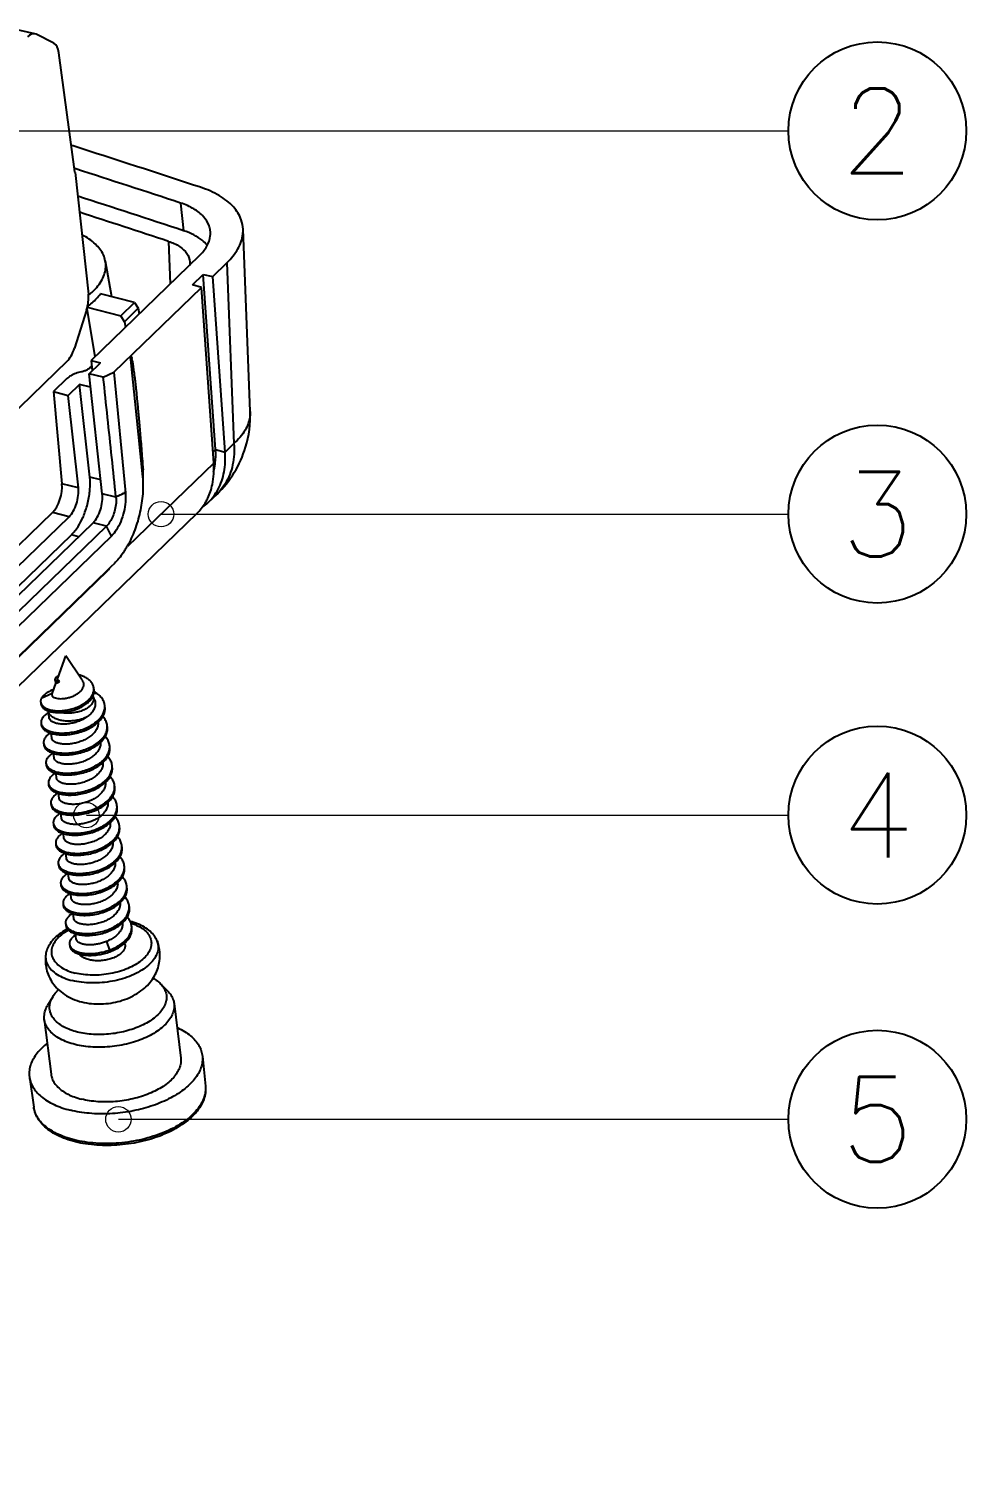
# Model space of a CAD drawing. Header units: millimetres. Extents: x 3559 to 4719, y 1270 to 1649.
# Drawn here: x 3872.7 to 3911.4, y 1294.3 to 1353.7 of the extents above; entities that cross this region are included whole.
import ezdxf
from ezdxf.enums import TextEntityAlignment as Align

# ---------------------------------------------------------------- set-up
doc = ezdxf.new("R2010")
doc.units = ezdxf.units.MM
doc.layers.get('0').update_dxf_attribs({"linetype": 'CONTINUOUS'})
doc.styles.add('longtou', font='romand.shx', dxfattribs={"width": 0.8, "bigfont": 'fangsong.shx'})
doc.styles.add('TXT', font='txt.shx', dxfattribs={"bigfont": 'gbcbig.shx'})
doc.dimstyles.new('YanXiu', dxfattribs={"dimtxt": 2.5, "dimasz": 2.2, "dimexe": 1, "dimexo": 0, "dimgap": 0.66, "dimtad": 0, "dimzin": 0, "dimdsep": 46, "dimtxsty": 'longtou', "dimblk": 'CLOSEDBLANK', "dimcen": 0, "dimclrd": 3, "dimclre": 3, "dimclrt": 7, "dimadec": 0, "dimazin": 0, "dimtfac": 1, "dimtdec": 4, "dimtofl": 0, "dimtmove": 0, "dimatfit": 3, "dimldrblk": 'CLOSEDBLANK', "dimfxl": 0, "dimtolj": 1, "dimtzin": 0, "dimlwd": 0, "dimlwe": 0, "dimarcsym": 0})

# ---------------------------------------------------------------- blocks, each defined once
blk = doc.blocks.new('_ClosedBlank')
at = {"color": 0, "linetype": 'ByBlock', "lineweight": -2}
for p, q in [((-1, 0.167), (0, 0)), ((-1, 0.167), (-1, -0.167)), ((0, 0), (-1, -0.167))]:
    blk.add_line(p, q, dxfattribs=at)
blk = doc.blocks.new('*U28')
at = {"color": 7, "linetype": 'Continuous'}
for p, q in [((80.345, 92.469), (79.327, 92.7)), ((80.402, 92.449), (80.345, 92.469)), ((81.221, 92.032), (80.402, 92.449)), ((82.184, 86.131), (81.449, 91.601)), ((82.226, 86.265), (82.177, 86.281)), ((82.187, 86.102), (82.802, 80.516)), ((87.038, 84.701), (87.175, 83.433)), ((90.227, 75.136), (89.903, 83.503)), ((86.483, 82.944), (86.559, 80.992)), ((87.887, 82.277), (82.931, 77.483)), ((83.885, 80.402), (83.58, 82.042)), ((88.514, 81.335), (89.163, 81.963)), ((89.163, 81.963), (89.485, 73.669)), ((87.581, 80.949), (88.077, 81.428)), ((88.077, 81.428), (88.514, 81.335)), ((88.639, 73.39), (88.077, 81.428)), ((89.078, 73.276), (88.514, 81.335)), ((84.921, 80.143), (83.357, 80.533)), ((83.963, 76.933), (87.992, 80.83)), ((87.992, 80.83), (87.581, 80.949)), ((88.555, 72.77), (87.992, 80.83)), ((82.736, 79.861), (83.103, 77.649)), ((82.75, 79.917), (84.29, 79.533)), ((84.29, 79.533), (84.921, 80.143)), ((84.457, 79.257), (85.092, 79.871)), ((84.921, 80.143), (85.092, 79.871)), ((85.092, 79.871), (85.137, 79.617)), ((82.716, 79.783), (82.161, 78.036)), ((84.457, 79.257), (84.29, 79.533)), ((84.457, 79.257), (84.5, 79.001)), ((81.824, 77.442), (46.859, 43.619)), ((82.834, 76.871), (83.357, 77.376)), ((82.873, 77.135), (82.956, 77.214)), ((82.931, 77.483), (83.357, 77.376)), ((82.931, 77.483), (82.975, 77.007)), ((84.726, 77.671), (84.779, 77.629)), ((84.726, 77.671), (84.772, 77.222)), ((84.772, 77.222), (84.937, 75.596)), ((81.819, 76.648), (81.196, 76.046)), ((83.487, 76.708), (82.834, 76.871)), ((83.44, 71.36), (82.834, 76.871)), ((83.487, 76.708), (83.963, 76.933)), ((83.963, 76.933), (84.501, 71.405)), ((81.196, 76.046), (81.873, 75.877)), ((81.196, 76.046), (81.589, 71.822)), ((82.396, 76.382), (81.873, 75.877)), ((82.34, 71.635), (81.873, 75.877)), ((82.902, 76.256), (82.396, 76.382)), ((82.864, 72.126), (82.396, 76.382)), ((84.937, 75.596), (85.256, 72.45)), ((88.52, 73.275), (88.639, 73.39)), ((88.639, 73.39), (89.078, 73.276)), ((89.485, 73.669), (89.078, 73.276)), ((88.555, 72.77), (84.6, 68.944)), ((83.37, 71.999), (82.864, 72.126)), ((85.256, 72.45), (85.274, 72.269)), ((85.274, 72.269), (85.288, 72.131)), ((82.34, 71.635), (81.589, 71.822)), ((84.069, 71.204), (83.44, 71.36)), ((84.501, 71.405), (84.069, 71.208)), ((88.707, 71.348), (88.301, 70.955)), ((87.778, 70.449), (42.582, 26.73)), ((47.369, 37.819), (81.152, 70.498)), ((47.477, 36.991), (81.918, 70.307)), ((47.644, 35.814), (83.018, 70.033)), ((81.918, 70.307), (81.152, 70.498)), ((83.636, 69.879), (83.018, 70.033)), ((47.585, 36.161), (82.02, 69.471)), ((83.636, 69.879), (48.226, 35.625)), ((83.857, 69.417), (48.446, 35.163)), ((82.352, 69.388), (82.02, 69.471)), ((83.857, 69.417), (83.636, 69.879)), ((83.836, 68.009), (83.66, 67.839)), ((83.999, 68.166), (83.836, 68.009)), ((83.672, 67.827), (48.261, 33.573)), ((83.66, 67.839), (48.588, 33.912)), ((81.393, 62.895), (81.765, 63.916)), ((82.514, 62.804), (81.765, 63.916)), ((81.131, 62.18), (81.32, 62.697)), ((81.268, 62.837), (81.278, 62.753)), ((81.37, 62.677), (81.375, 62.676)), ((81.37, 62.677), (81.371, 62.677)), ((81.138, 62.2), (80.64, 61.962)), ((81.138, 62.197), (81.138, 62.2)), ((83.048, 62.206), (83.187, 62.195)), ((83.06, 62.365), (83.05, 62.449)), ((80.611, 61.799), (80.621, 61.715)), ((81.004, 61.076), (80.965, 61.395)), ((83.562, 61.574), (83.552, 61.658)), ((80.63, 60.834), (80.64, 60.751)), ((83.674, 60.654), (83.664, 60.738)), ((81.116, 60.156), (81.09, 60.364)), ((80.742, 59.914), (80.753, 59.83)), ((81.228, 59.235), (81.203, 59.444)), ((83.787, 59.734), (83.776, 59.817)), ((80.855, 58.994), (80.865, 58.91)), ((83.899, 58.813), (83.889, 58.897)), ((80.967, 58.073), (80.977, 57.99)), ((81.341, 58.315), (81.315, 58.524)), ((81.453, 57.395), (81.427, 57.604)), ((84.011, 57.893), (84.001, 57.977)), ((81.079, 57.153), (81.09, 57.069)), ((84.124, 56.973), (84.113, 57.056)), ((81.192, 56.233), (81.202, 56.149)), ((81.565, 56.474), (81.54, 56.684)), ((84.236, 56.052), (84.226, 56.136)), ((81.677, 55.554), (81.652, 55.764)), ((81.304, 55.312), (81.314, 55.229)), ((81.79, 54.634), (81.764, 54.844)), ((84.348, 55.132), (84.338, 55.216)), ((81.416, 54.392), (81.427, 54.308)), ((84.034, 54.432), (84.036, 54.434)), ((84.461, 54.212), (84.45, 54.295)), ((81.529, 53.472), (81.539, 53.388)), ((81.902, 53.713), (81.876, 53.924)), ((82.014, 52.793), (81.989, 53.004)), ((84.573, 53.291), (84.563, 53.375)), ((81.641, 52.551), (81.651, 52.468)), ((84.685, 52.371), (84.675, 52.455)), ((81.753, 51.631), (81.764, 51.547)), ((82.127, 51.873), (82.101, 52.084)), ((84.798, 51.451), (84.787, 51.534)), ((82.243, 50.921), (82.213, 51.164)), ((83.626, 50.811), (83.769, 50.422)), ((81.933, 50.687), (81.943, 50.603)), ((83.769, 50.422), (83.779, 50.338)), ((84.491, 50.663), (84.48, 50.75)), ((86.113, 48.874), (86.432, 48.551)), ((81.162, 48.27), (80.931, 47.88)), ((86.734, 47.965), (87.04, 45.455)), ((80.778, 47.238), (81.085, 44.728)), ((88.036, 45.552), (88.175, 44.171)), ((80.095, 44.583), (80.292, 43.209))]:
    blk.add_line(p, q, dxfattribs=at)
for centre, radius, start, end in [((-156.284, -657.633), 782.166, 71.80489, 72.259092), ((-156.314, -655.68), 779.349, 71.805094, 72.177035), ((-156.182, -656.963), 779.364, 71.805095, 72.180376), ((-156.248, -655.736), 777.539, 71.809398, 72.126382), ((85.232, 74.942), 5, 343.18661, 2.22047), ((85.233, 74.941), 4.998, 314.0394, 343.19186), ((85.88, 73.077), 2.764, 345.26448, 349.63355), ((85.715, 73.107), 2.93, 349.63172, 353.31188), ((80.666, 72.132), 4.657, 359.9412, 3.98797), ((79.697, 72.141), 5.627, 356.33663, 358.11675), ((80.086, 72.129), 5.237, 358.11479, 359.98208), ((86.089, 72.189), 2.425, 314.17321, 328.7453), ((86.681, 72.628), 2.329, 306.38801, 314.06975), ((86.07, 72.201), 2.447, 328.73937, 330.42322), ((85.992, 72.244), 2.536, 330.43972, 334.78208), ((81.022, 70.941), 4.08, 325.9441, 328.60558), ((80.699, 71.138), 4.459, 328.60006, 330.70715), ((81.185, 70.397), 3.576, 314.05442, 315.24951), ((81.04, 70.54), 3.78, 315.24891, 316.40164), ((80.746, 63.638), 1.149, 303.2154, 309.62879), ((81.234, 62.14), 0.112, 187.37503, 189.29294), ((81.278, 62.131), 0.156, 157.12103, 161.58571), ((81.284, 62.128), 0.163, 154.01942, 157.13454), ((81.296, 62.122), 0.177, 152.66222, 154.02298), ((82.365, 62.447), 0.698, 331.52272, 335.34028), ((82.124, 61.536), 1.032, 20.99265, 31.23194), ((82.431, 62.338), 0.637, 337.27811, 338.67736), ((82.558, 62.389), 0.495, 357.18348, 6.88103), ((80.884, 61.834), 0.276, 187.21125, 204.27636), ((82.939, 61.584), 0.618, 359.10282, 6.8756), ((80.936, 60.873), 0.309, 187.23275, 202.76699), ((80.937, 60.873), 0.309, 202.74141, 204.14218), ((81.452, 63.371), 2.052, 270.50266, 270.89144), ((82.23, 61.964), 1.491, 311.45564, 313.15204), ((83.05, 60.664), 0.619, 359.10883, 6.8747), ((81.052, 59.954), 0.312, 202.72811, 204.71523), ((82.345, 61.04), 1.487, 311.6862, 313.15657), ((83.162, 59.743), 0.619, 359.11438, 6.87575), ((81.167, 59.035), 0.315, 202.72022, 205.28619), ((82.46, 60.117), 1.482, 311.91758, 313.16129), ((83.274, 58.823), 0.62, 359.11979, 6.87806), ((82.576, 59.193), 1.478, 312.14976, 313.16622), ((81.281, 58.115), 0.317, 202.71741, 205.85514), ((83.386, 57.902), 0.62, 359.12494, 6.88155), ((81.396, 57.196), 0.32, 202.71927, 206.42209), ((82.691, 58.27), 1.474, 312.38274, 313.17139), ((83.498, 56.982), 0.62, 359.12971, 6.88613), ((81.511, 56.277), 0.322, 202.72546, 206.98713), ((82.806, 57.347), 1.47, 312.61653, 313.17681), ((83.61, 56.061), 0.62, 359.13398, 6.89172), ((81.625, 55.357), 0.325, 202.73557, 207.5503), ((82.921, 56.423), 1.466, 312.85114, 313.18251), ((83.722, 55.141), 0.62, 359.13762, 6.89821), ((83.719, 55.141), 0.623, 354.84434, 359.14594), ((81.739, 54.438), 0.327, 202.76461, 208.13719), ((81.931, 54.611), 0.586, 229.10401, 234.38063), ((83.835, 54.221), 0.62, 359.14053, 6.90552), ((83.834, 54.221), 0.621, 355.25759, 359.14688), ((83.151, 54.576), 1.457, 313.13351, 313.32278), ((81.854, 53.519), 0.33, 202.76582, 208.67126), ((83.948, 53.3), 0.619, 355.67149, 6.91353), ((81.969, 52.6), 0.332, 202.7851, 209.22914), ((83.268, 53.651), 1.451, 313.13814, 313.5599), ((84.06, 52.38), 0.619, 359.14368, 6.92215), ((84.062, 52.38), 0.618, 356.08603, 359.14548), ((82.083, 51.68), 0.334, 202.80657, 209.78536), ((83.384, 52.727), 1.445, 313.14203, 313.79796), ((84.173, 51.46), 0.619, 359.14371, 6.93125), ((84.176, 51.46), 0.616, 356.50124, 359.14303)]:
    blk.add_arc(centre, radius, start, end, dxfattribs=at)
for centre, major_axis, ratio, start_param, end_param in [((80.108, 91.497), (0.242, 0.97), 0.48869, 0.011255, 0.664545), ((80.928, 91.081), (0.242, 0.97), 0.488717, -0.888475, -0.111929), ((81.663, 85.611), (0.242, 0.97), 0.488782, -0.923443, -0.888542), ((82.277, 80.026), (0.242, 0.97), 0.488839, -1.700104, -0.923557), ((81.722, 78.278), (0.242, 0.97), 0.488808, -2.476971, -1.700425), ((81.065, 71.331), (0.257, 0.967), 0.479282, -2.469451, -0.916108)]:
    blk.add_ellipse(centre, major_axis=major_axis, ratio=ratio, start_param=start_param, end_param=end_param, dxfattribs=at)
for points, start_tangent, end_tangent in [([(89.902, 83.503), (89.821, 83.93), (89.457, 84.527), (88.812, 85.041), (87.95, 85.424)], (-0.041727, 0.999129), (-0.949996, 0.312263)), ([(88.401, 83.418), (88.4, 83.429), (88.348, 83.654), (88.092, 84.073), (87.646, 84.429), (87.038, 84.701)], (-0.100119, 0.994975), (-0.949998, 0.312257)), ([(83.579, 82.042), (83.493, 82.319), (83.124, 82.815), (82.516, 83.221), (82.504, 83.226)], (-0.183113, 0.983092), (-0.89973, 0.436447)), ([(88.022, 82.996), (87.642, 83.24), (87.175, 83.433)], (-0.781366, 0.624073), (-0.949991, 0.312276)), ([(87.887, 82.277), (88.242, 82.728), (88.399, 83.197), (88.401, 83.418)], (0.718749, 0.695269), (-0.100119, 0.994975)), ([(89.163, 81.963), (89.667, 82.601), (89.895, 83.279), (89.902, 83.503)], (0.718749, 0.695269), (-0.041727, 0.999129)), ([(86.483, 82.944), (86.992, 82.704), (87.326, 82.382), (87.459, 82.003), (87.46, 81.984)], (0.950022, -0.312184), (0.039011, -0.999239)), ([(88.255, 82.772), (88.022, 82.996)], (-0.645491, 0.763768), (-0.781366, 0.624073)), ([(82.828, 80.483), (83.007, 80.642), (83.432, 81.194), (83.598, 81.766), (83.579, 82.042)], (0.770282, 0.637703), (-0.183113, 0.983092)), ([(87.46, 81.984), (87.449, 81.829)], (0.039011, -0.999239), (-0.170067, -0.985432)), ([(82.758, 79.947), (82.97, 80.117), (83.181, 80.322), (83.357, 80.533)], (0.802302, 0.596918), (0.591197, 0.806528)), ([(84.779, 77.627), (84.78, 77.626), (84.788, 77.532), (84.813, 77.456), (84.828, 77.365), (84.845, 77.267), (84.862, 77.156), (84.88, 77.034), (84.899, 76.899), (84.918, 76.75), (84.938, 76.587), (84.958, 76.409), (84.98, 76.214), (85.003, 76), (85.027, 75.767), (85.052, 75.513), (85.079, 75.236)], (0.432694, -0.901541), (0.093981, -0.995574)), ([(82.478, 76.952), (82.22, 76.882), (81.993, 76.778), (81.819, 76.648)], (-0.982301, -0.187309), (-0.718749, -0.695269)), ([(82.753, 77.048), (82.634, 76.995), (82.478, 76.952)], (-0.875885, -0.48252), (-0.982301, -0.187309)), ([(82.873, 77.135), (82.768, 77.057), (82.753, 77.048)], (-0.71875, -0.695269), (-0.875885, -0.48252)), ([(84.069, 71.204), (83.877, 73.022), (83.683, 74.856), (83.487, 76.708)], (-0.105582, 0.994411), (-0.104888, 0.994484)), ([(85.079, 75.236), (85.107, 74.935), (85.136, 74.606), (85.167, 74.248), (85.2, 73.858), (85.235, 73.434), (85.272, 72.971), (85.312, 72.456)], (0.093981, -0.995574), (0.076043, -0.997105)), ([(90.214, 74.883), (89.994, 74.272), (89.485, 73.669)], (-0.13816, -0.99041), (-0.747798, -0.663927)), ([(90.226, 75.136), (90.219, 74.915), (90.214, 74.883)], (0.042062, -0.999115), (-0.13816, -0.99041)), ([(88.301, 70.955), (88.756, 71.564), (89.03, 72.361), (89.078, 73.276)], (0.718432, 0.695598), (-0.069779, 0.997562)), ([(88.626, 72.766), (88.639, 73.39)], (0.116791, 0.993157), (-0.069779, 0.997562)), ([(89.485, 73.669), (89.422, 72.683), (89.093, 71.834), (88.707, 71.349)], (0.069779, -0.997562), (-0.717797, -0.696252)), ([(88.493, 71.783), (88.555, 72.77)], (0.208317, 0.978061), (-0.069779, 0.997562)), ([(82.548, 70.273), (82.59, 70.372), (82.776, 70.958), (82.871, 71.562), (82.864, 72.126)], (0.403579, 0.914945), (-0.109329, 0.994006)), ([(85.288, 72.131), (85.294, 71.353), (85.171, 70.519), (84.929, 69.698), (84.588, 68.956)], (0.097607, -0.995225), (-0.489498, -0.872004)), ([(85.256, 72.388), (85.312, 72.454)], (0.52353, 0.852007), (0.729347, 0.684144)), ([(81.918, 70.307), (82.108, 70.561), (82.255, 70.902), (82.336, 71.278), (82.34, 71.635)], (0.718749, 0.695269), (-0.109329, 0.994006)), ([(83.018, 70.033), (83.209, 70.287), (83.355, 70.627), (83.437, 71.004), (83.44, 71.36)], (0.718749, 0.695269), (-0.109329, 0.994006)), ([(84.501, 71.405), (84.503, 70.987), (84.429, 70.531), (84.284, 70.087), (84.086, 69.702), (83.857, 69.417)], (0.100734, -0.994913), (-0.717367, -0.696695)), ([(84.499, 71.429), (84.284, 71.318), (84.069, 71.208)], (-0.879596, -0.475721), (-0.89919, -0.437558)), ([(88.286, 71.164), (88.493, 71.783)], (0.426364, 0.904552), (0.208317, 0.978061)), ([(84.069, 71.204), (84.07, 70.925), (84.019, 70.621), (83.922, 70.325), (83.789, 70.069), (83.636, 69.879)], (0.096872, -0.995297), (-0.719381, -0.694615)), ([(82.02, 69.471), (82.33, 69.86), (82.548, 70.273)], (0.718749, 0.695269), (0.403579, 0.914945)), ([(84.403, 68.656), (84.205, 68.391)], (-0.560299, -0.828291), (-0.636527, -0.771254)), ([(84.205, 68.391), (83.999, 68.166)], (-0.636527, -0.771254), (-0.718749, -0.695269)), ([(81.429, 63), (81.388, 62.979), (81.317, 62.93), (81.277, 62.881), (81.268, 62.837)], (-0.910809, -0.412828), (0.124568, -0.992211)), ([(81.268, 62.837), (81.268, 62.836), (81.288, 62.797), (81.299, 62.788)], (0.124568, -0.992211), (0.798184, -0.602413)), ([(81.278, 62.753), (81.285, 62.732)], (0.120267, -0.992742), (0.441218, -0.8974)), ([(81.285, 62.732), (81.318, 62.698), (81.32, 62.697)], (0.441218, -0.8974), (0.859879, -0.510498)), ([(81.299, 62.788), (81.333, 62.77), (81.399, 62.754), (81.479, 62.753)], (0.798184, -0.602413), (0.997768, 0.066782)), ([(81.32, 62.697), (81.37, 62.677)], (0.859879, -0.510498), (0.97005, -0.242907)), ([(81.479, 62.753), (81.421, 62.792), (81.391, 62.839), (81.391, 62.89), (81.392, 62.895)], (-0.900108, 0.435666), (0.334209, 0.942499)), ([(82.514, 62.804), (82.531, 62.777), (82.57, 62.67), (82.571, 62.552), (82.532, 62.434), (82.458, 62.321), (82.349, 62.215), (82.21, 62.12), (82.053, 62.045), (81.886, 61.989), (81.714, 61.953), (81.549, 61.941)], (0.558355, -0.829602), (-0.999973, -0.007322)), ([(83.05, 62.449), (83.049, 62.456), (83.007, 62.597), (82.925, 62.726), (82.808, 62.838), (82.662, 62.932), (82.495, 63.004), (82.353, 63.047)], (-0.120779, 0.992679), (-0.971463, 0.237193)), ([(80.633, 61.72), (80.71, 61.615), (80.836, 61.526), (81.004, 61.459), (81.206, 61.417), (81.434, 61.402), (81.678, 61.416), (81.926, 61.457), (82.169, 61.525), (82.397, 61.618), (82.601, 61.731), (82.773, 61.862), (82.907, 62.005), (82.979, 62.114)], (0.411067, -0.911605), (0.476438, 0.879208)), ([(81.197, 62.367), (81.059, 62.311), (80.869, 62.205), (80.727, 62.087), (80.64, 61.962)], (-0.941708, -0.33643), (-0.425165, -0.905116)), ([(81.13, 62.18), (81.123, 62.134), (81.124, 62.126)], (-0.31549, -0.948929), (0.128307, -0.991735)), ([(81.124, 62.122), (81.143, 62.073), (81.197, 62.022)], (0.161426, -0.986885), (0.833901, -0.551915)), ([(81.549, 61.941), (81.407, 61.95), (81.287, 61.978), (81.197, 62.022)], (-0.999973, -0.007322), (-0.818804, 0.574074)), ([(81.484, 61.319), (81.718, 61.336), (81.97, 61.381), (82.215, 61.454), (82.443, 61.552), (82.645, 61.67), (82.813, 61.806), (82.941, 61.953), (83.018, 62.092)], (0.999879, 0.015554), (0.386212, 0.92241)), ([(83.006, 62.066), (83.029, 62.002), (83.03, 61.878), (82.982, 61.753), (82.884, 61.632), (82.744, 61.523), (82.567, 61.429), (82.362, 61.357), (82.14, 61.309), (81.912, 61.288), (81.689, 61.296), (81.529, 61.32)], (0.427625, -0.903956), (-0.978449, 0.206486)), ([(82.999, 62.155), (83.047, 62.307), (83.053, 62.365)], (0.416845, 0.908978), (0.048267, 0.998834)), ([(83.024, 62.106), (83.061, 62.26), (83.06, 62.365)], (0.363572, 0.931566), (-0.120353, 0.992731)), ([(83.187, 62.195), (83.064, 62.27)], (-0.823195, 0.567759), (-0.879781, 0.475379)), ([(83.552, 61.658), (83.547, 61.689), (83.484, 61.874), (83.362, 62.045), (83.187, 62.195)], (-0.12019, 0.992751), (-0.823195, 0.567759)), ([(80.64, 61.962), (80.609, 61.838), (80.611, 61.799)], (-0.425165, -0.905116), (0.124556, -0.992213)), ([(80.621, 61.715), (80.645, 61.633), (80.725, 61.527), (80.855, 61.438), (80.964, 61.392)], (0.125009, -0.992156), (0.944189, -0.329404)), ([(80.964, 61.392), (81.028, 61.372), (81.237, 61.331), (81.47, 61.319)], (0.944189, -0.329404), (0.999962, 0.008769)), ([(82.738, 61.121), (82.542, 61.037), (82.324, 60.974), (82.095, 60.937), (81.863, 60.926), (81.64, 60.942), (81.436, 60.984), (81.26, 61.051), (81.12, 61.14), (81.022, 61.246), (80.97, 61.364), (80.965, 61.395)], (-0.887512, -0.460784), (-0.118843, 0.992913)), ([(83.088, 61.905), (83.108, 61.839), (83.12, 61.689), (83.087, 61.538), (83.01, 61.39), (82.892, 61.25), (82.738, 61.121)], (0.358436, -0.933554), (-0.817309, -0.576199)), ([(83.207, 60.93), (83.376, 61.109), (83.492, 61.3), (83.55, 61.495), (83.556, 61.574)], (0.749371, 0.66215), (0.015241, 0.999884)), ([(83.25, 60.876), (83.386, 61.025), (83.502, 61.216), (83.56, 61.412), (83.562, 61.574)], (0.72944, 0.684045), (-0.12019, 0.992751)), ([(80.972, 61.317), (80.906, 61.275), (80.756, 61.149), (80.662, 61.014), (80.628, 60.878), (80.63, 60.834)], (-0.860699, -0.509114), (0.124712, -0.992193)), ([(80.64, 60.751), (80.665, 60.663), (80.752, 60.544), (80.894, 60.443), (81.087, 60.365), (81.322, 60.315), (81.589, 60.295), (81.877, 60.309), (82.175, 60.356), (82.469, 60.436), (82.749, 60.547), (83.002, 60.685), (83.217, 60.846)], (0.124712, -0.992193), (0.749371, 0.66215)), ([(80.655, 60.747), (80.741, 60.628), (80.884, 60.527), (81.077, 60.449), (81.311, 60.398), (81.579, 60.379), (81.867, 60.392), (82.165, 60.44), (82.459, 60.52), (82.739, 60.63), (82.991, 60.769), (83.207, 60.93)], (0.409009, -0.91253), (0.749371, 0.66215)), ([(82.738, 61.121), (82.54, 61.003), (82.32, 60.908), (82.087, 60.839), (81.854, 60.798), (81.631, 60.786), (81.428, 60.802), (81.257, 60.843), (81.126, 60.906), (81.039, 60.986), (81.004, 61.076)], (-0.817309, -0.576199), (-0.122852, 0.992425)), ([(83.244, 60.875), (83.247, 60.814), (83.22, 60.655), (83.146, 60.499), (83.03, 60.354), (82.875, 60.219), (82.686, 60.1), (82.477, 60.004), (82.259, 59.933), (82.036, 59.887), (81.817, 59.867), (81.616, 59.872)], (0.106572, -0.994305), (-0.995629, 0.093396)), ([(83.664, 60.738), (83.659, 60.773), (83.594, 60.958), (83.471, 61.128), (83.458, 61.142)], (-0.120136, 0.992757), (-0.699021, 0.715102)), ([(81.056, 60.379), (81.014, 60.352), (80.866, 60.225), (80.773, 60.09), (80.74, 59.954), (80.743, 59.914)], (-0.847044, -0.531523), (0.124998, -0.992157)), ([(81.616, 59.872), (81.44, 59.902), (81.297, 59.952), (81.192, 60.021), (81.13, 60.103), (81.116, 60.156)], (-0.995629, 0.093396), (-0.124207, 0.992256)), ([(83.32, 60.01), (83.324, 60.014), (83.492, 60.193), (83.607, 60.384), (83.663, 60.58), (83.668, 60.654)], (0.749137, 0.662415), (0.015175, 0.999885)), ([(83.362, 59.956), (83.502, 60.109), (83.617, 60.3), (83.673, 60.496), (83.674, 60.654)], (0.729411, 0.684076), (-0.120136, 0.992757)), ([(83.776, 59.817), (83.77, 59.857), (83.704, 60.042), (83.579, 60.212), (83.57, 60.222)], (-0.120117, 0.99276), (-0.699212, 0.714914)), ([(80.743, 59.914), (80.764, 59.833)], (0.124998, -0.992157), (0.386368, -0.922345)), ([(80.753, 59.83), (80.779, 59.74), (80.867, 59.621), (81.011, 59.52), (81.204, 59.443), (81.44, 59.393), (81.708, 59.375), (81.996, 59.389), (82.294, 59.437), (82.589, 59.518), (82.868, 59.629), (83.119, 59.768), (83.334, 59.93)], (0.124998, -0.992157), (0.746725, 0.665133)), ([(80.769, 59.824), (80.856, 59.705), (81, 59.604), (81.194, 59.527), (81.43, 59.477), (81.697, 59.459), (81.986, 59.473), (82.284, 59.521), (82.578, 59.602), (82.857, 59.713), (83.109, 59.852), (83.32, 60.01)], (0.418119, -0.908392), (0.749137, 0.662415)), ([(81.169, 59.459), (81.123, 59.429), (80.975, 59.302), (80.884, 59.167), (80.853, 59.031), (80.855, 58.994)], (-0.847302, -0.531112), (0.125215, -0.99213)), ([(83.357, 59.954), (83.359, 59.889), (83.331, 59.732), (83.257, 59.577), (83.14, 59.431), (82.985, 59.297), (82.801, 59.181), (82.593, 59.085), (82.373, 59.014), (82.147, 58.967), (81.929, 58.947), (81.728, 58.952)], (0.105269, -0.994444), (-0.995629, 0.093396)), ([(83.432, 59.09), (83.441, 59.097), (83.607, 59.277), (83.721, 59.468), (83.776, 59.664), (83.781, 59.734)], (0.749192, 0.662352), (0.015117, 0.999886)), ([(83.474, 59.036), (83.618, 59.194), (83.731, 59.384), (83.786, 59.58), (83.787, 59.734)], (0.729376, 0.684113), (-0.120117, 0.99276)), ([(80.855, 58.994), (80.876, 58.913)], (0.125215, -0.99213), (0.38624, -0.922398)), ([(80.865, 58.91), (80.892, 58.817), (80.982, 58.698), (81.127, 58.598), (81.322, 58.521), (81.558, 58.472), (81.827, 58.454), (82.116, 58.47), (82.413, 58.518), (82.708, 58.6), (82.986, 58.712), (83.237, 58.851), (83.451, 59.014)], (0.125215, -0.99213), (0.744053, 0.66812)), ([(80.882, 58.9), (80.972, 58.782), (81.117, 58.682), (81.311, 58.605), (81.548, 58.556), (81.816, 58.538), (82.105, 58.553), (82.403, 58.602), (82.697, 58.683), (82.976, 58.796), (83.227, 58.935), (83.432, 59.09)], (0.427152, -0.90418), (0.749192, 0.662352)), ([(81.728, 58.952), (81.551, 58.982), (81.405, 59.034), (81.3, 59.104), (81.241, 59.186), (81.228, 59.235)], (-0.995629, 0.093396), (-0.123463, 0.992349)), ([(83.469, 59.033), (83.472, 58.978), (83.447, 58.821), (83.376, 58.668), (83.263, 58.522), (83.11, 58.386), (82.922, 58.266), (82.715, 58.169), (82.495, 58.096), (82.267, 58.048), (82.044, 58.026), (81.841, 58.032)], (0.10456, -0.994519), (-0.995629, 0.093396)), ([(83.544, 58.169), (83.557, 58.181), (83.723, 58.361), (83.835, 58.552), (83.889, 58.748), (83.893, 58.813)], (0.749255, 0.662282), (0.015063, 0.999887)), ([(83.587, 58.115), (83.733, 58.278), (83.845, 58.469), (83.899, 58.664), (83.899, 58.813)], (0.729335, 0.684156), (-0.120119, 0.992759)), ([(83.889, 58.897), (83.882, 58.941), (83.814, 59.126), (83.688, 59.295), (83.682, 59.301)], (-0.120119, 0.992759), (-0.699395, 0.714735)), ([(81.282, 58.539), (81.231, 58.506), (81.085, 58.378), (80.995, 58.243), (80.965, 58.107), (80.967, 58.073)], (-0.847536, -0.530737), (0.125358, -0.992112)), ([(80.967, 58.073), (80.989, 57.993)], (0.125358, -0.992112), (0.386189, -0.92242)), ([(80.977, 57.99), (81.006, 57.893), (81.097, 57.775), (81.243, 57.676), (81.439, 57.599), (81.676, 57.551), (81.945, 57.534), (82.235, 57.55), (82.533, 57.599), (82.827, 57.682), (83.105, 57.795), (83.355, 57.935), (83.568, 58.097)], (0.125358, -0.992112), (0.741358, 0.67111)), ([(80.996, 57.977), (81.087, 57.859), (81.233, 57.759), (81.429, 57.683), (81.666, 57.635), (81.935, 57.618), (82.225, 57.634), (82.522, 57.683), (82.816, 57.765), (83.094, 57.878), (83.345, 58.018), (83.544, 58.169)], (0.436107, -0.899895), (0.749255, 0.662282)), ([(81.841, 58.032), (81.67, 58.06), (81.528, 58.108), (81.423, 58.175), (81.359, 58.254), (81.341, 58.315)], (-0.995629, 0.093396), (-0.12644, 0.991974)), ([(83.581, 58.112), (83.584, 58.048), (83.555, 57.888), (83.479, 57.732), (83.363, 57.588), (83.208, 57.455), (83.02, 57.338), (82.811, 57.242), (82.593, 57.172), (82.371, 57.126), (82.154, 57.106), (81.953, 57.111)], (0.10293, -0.994689), (-0.995629, 0.093396)), ([(84.001, 57.977), (83.993, 58.026), (83.924, 58.21), (83.797, 58.378), (83.794, 58.381)], (-0.120141, 0.992757), (-0.699571, 0.714563)), ([(81.395, 57.619), (81.339, 57.582), (81.194, 57.455), (81.106, 57.32), (81.077, 57.184), (81.079, 57.153)], (-0.847775, -0.530356), (0.125422, -0.992104)), ([(81.953, 57.111), (81.777, 57.141), (81.633, 57.192), (81.529, 57.26), (81.468, 57.341), (81.453, 57.395)], (-0.995629, 0.093396), (-0.124816, 0.99218)), ([(83.656, 57.249), (83.674, 57.265), (83.839, 57.445), (83.949, 57.637), (84.002, 57.832), (84.005, 57.893)], (0.749323, 0.662205), (0.015013, 0.999887)), ([(83.699, 57.195), (83.849, 57.362), (83.96, 57.553), (84.012, 57.749), (84.011, 57.893)], (0.729288, 0.684207), (-0.120141, 0.992757)), ([(84.113, 57.056), (84.104, 57.11), (84.034, 57.294), (83.906, 57.461)], (-0.120181, 0.992752), (-0.699683, 0.714453)), ([(81.079, 57.153), (81.101, 57.073)], (0.125422, -0.992104), (0.386206, -0.922413)), ([(81.09, 57.069), (81.12, 56.97), (81.212, 56.852), (81.36, 56.753), (81.557, 56.678), (81.795, 56.63), (82.064, 56.614), (82.354, 56.63), (82.652, 56.681), (82.946, 56.764), (83.223, 56.877), (83.473, 57.018), (83.684, 57.181)], (0.125422, -0.992104), (0.738637, 0.674104)), ([(81.11, 57.054), (81.202, 56.936), (81.349, 56.837), (81.546, 56.761), (81.785, 56.714), (82.054, 56.697), (82.344, 56.714), (82.642, 56.764), (82.936, 56.847), (83.213, 56.961), (83.463, 57.102), (83.656, 57.249)], (0.444982, -0.89554), (0.749323, 0.662205)), ([(83.694, 57.191), (83.696, 57.13), (83.67, 56.975), (83.596, 56.82), (83.481, 56.674), (83.326, 56.539), (83.142, 56.422), (82.935, 56.326), (82.714, 56.254), (82.487, 56.206), (82.266, 56.186), (82.065, 56.191)], (0.101735, -0.994812), (-0.995629, 0.093396)), ([(83.768, 56.328), (83.791, 56.349), (83.954, 56.529), (84.064, 56.721), (84.114, 56.917), (84.118, 56.972)], (0.749397, 0.662121), (0.01497, 0.999888)), ([(83.812, 56.275), (83.964, 56.446), (84.074, 56.637), (84.125, 56.833), (84.124, 56.973)], (0.729234, 0.684264), (-0.120181, 0.992752)), ([(81.507, 56.699), (81.448, 56.659), (81.304, 56.532), (81.217, 56.396), (81.19, 56.26), (81.192, 56.233)], (-0.84799, -0.530012), (0.125401, -0.992106)), ([(81.192, 56.233), (81.213, 56.152)], (0.125401, -0.992106), (0.386282, -0.922381)), ([(81.202, 56.149), (81.234, 56.047), (81.327, 55.93), (81.476, 55.831), (81.674, 55.756), (81.913, 55.709), (82.183, 55.693), (82.473, 55.711), (82.771, 55.762), (83.065, 55.846), (83.342, 55.96), (83.591, 56.101), (83.801, 56.265)], (0.125401, -0.992106), (0.735891, 0.6771)), ([(81.224, 56.131), (81.317, 56.013), (81.466, 55.914), (81.664, 55.84), (81.903, 55.793), (82.173, 55.777), (82.463, 55.795), (82.761, 55.846), (83.055, 55.929), (83.331, 56.044), (83.58, 56.185), (83.768, 56.328)], (0.453775, -0.891116), (0.749397, 0.662121)), ([(82.065, 56.191), (81.888, 56.221), (81.741, 56.274), (81.636, 56.345), (81.577, 56.428), (81.565, 56.474)], (-0.995629, 0.093396), (-0.122418, 0.992479)), ([(83.806, 56.27), (83.809, 56.216), (83.783, 56.058), (83.711, 55.904), (83.598, 55.759), (83.444, 55.622), (83.255, 55.503), (83.046, 55.406), (82.828, 55.334), (82.602, 55.286), (82.38, 55.265), (82.178, 55.271)], (0.100625, -0.994924), (-0.995629, 0.093396)), ([(84.226, 56.136), (84.216, 56.194), (84.144, 56.377), (84.019, 56.541)], (-0.120237, 0.992745), (-0.699576, 0.714558)), ([(81.62, 55.779), (81.556, 55.736), (81.413, 55.608), (81.328, 55.473), (81.302, 55.337), (81.304, 55.312)], (-0.848189, -0.529694), (0.125292, -0.99212)), ([(82.178, 55.271), (82.002, 55.3), (81.857, 55.351), (81.752, 55.421), (81.691, 55.504), (81.678, 55.554)], (-0.995629, 0.093396), (-0.123167, 0.992386)), ([(83.88, 55.408), (83.908, 55.432), (84.07, 55.613), (84.178, 55.805), (84.227, 56.001), (84.23, 56.052)], (0.749477, 0.66203), (0.014937, 0.999888)), ([(83.924, 55.354), (84.08, 55.53), (84.188, 55.721), (84.237, 55.917), (84.236, 56.052)], (0.729174, 0.684329), (-0.120237, 0.992745)), ([(84.338, 55.216), (84.327, 55.278), (84.254, 55.461), (84.131, 55.62)], (-0.120309, 0.992736), (-0.699448, 0.714683)), ([(81.304, 55.312), (81.326, 55.232)], (0.125292, -0.99212), (0.38641, -0.922327)), ([(81.314, 55.229), (81.348, 55.124), (81.442, 55.007), (81.592, 54.908), (81.791, 54.834), (82.031, 54.788), (82.302, 54.773), (82.593, 54.791), (82.891, 54.843), (83.184, 54.928), (83.46, 55.043), (83.708, 55.184), (83.918, 55.349)], (0.125292, -0.99212), (0.733119, 0.6801)), ([(81.337, 55.207), (81.432, 55.09), (81.582, 54.992), (81.781, 54.918), (82.021, 54.872), (82.292, 54.857), (82.582, 54.875), (82.88, 54.927), (83.174, 55.011), (83.45, 55.126), (83.698, 55.268), (83.88, 55.408)], (0.462487, -0.886626), (0.749477, 0.66203)), ([(81.733, 54.859), (81.664, 54.813), (81.523, 54.685), (81.439, 54.549), (81.415, 54.413), (81.416, 54.392)], (-0.848372, -0.529401), (0.124807, -0.992181)), ([(81.59, 54.134), (81.699, 54.07), (81.899, 53.996), (82.14, 53.951), (82.411, 53.937), (82.702, 53.956), (83, 54.008), (83.293, 54.093), (83.568, 54.209), (83.816, 54.351), (84.024, 54.516), (84.185, 54.697), (84.292, 54.889), (84.34, 55.085)], (0.812279, -0.583269), (0.089883, 0.995952)), ([(83.919, 55.349), (83.921, 55.285), (83.892, 55.126), (83.816, 54.971), (83.698, 54.826), (83.544, 54.694), (83.358, 54.577), (83.15, 54.482), (82.931, 54.411), (82.707, 54.365), (82.491, 54.345), (82.29, 54.35)], (0.098563, -0.995131), (-0.995629, 0.093396)), ([(84.036, 54.434), (84.195, 54.614), (84.302, 54.806), (84.35, 55.001), (84.348, 55.132)], (0.729112, 0.684395), (-0.120309, 0.992736)), ([(81.416, 54.392), (81.438, 54.312)], (0.124807, -0.992181), (0.38682, -0.922155)), ([(81.427, 54.308), (81.461, 54.2), (81.507, 54.134)], (0.124807, -0.992181), (0.650247, -0.759723)), ([(81.451, 54.284), (81.547, 54.167)], (0.471497, -0.881867), (0.755198, -0.655497)), ([(81.507, 54.134), (81.558, 54.084)], (0.650247, -0.759723), (0.755198, -0.655497)), ([(81.558, 54.084), (81.709, 53.986), (81.909, 53.912), (82.15, 53.867), (82.421, 53.853), (82.712, 53.872), (83.01, 53.924), (83.303, 54.01), (83.579, 54.125), (83.826, 54.268), (84.034, 54.432)], (0.755198, -0.655497), (0.730322, 0.683103)), ([(81.884, 54.484), (81.813, 54.564), (81.79, 54.634)], (-0.784793, 0.619758), (-0.128383, 0.991725)), ([(82.29, 54.35), (82.125, 54.377), (81.988, 54.422), (81.884, 54.484)], (-0.995629, 0.093396), (-0.784793, 0.619758)), ([(84.031, 54.429), (84.033, 54.372), (84.008, 54.217), (83.936, 54.063), (83.821, 53.916), (83.667, 53.781), (83.482, 53.663), (83.276, 53.567), (83.056, 53.494), (82.827, 53.446), (82.604, 53.425), (82.402, 53.43)], (0.099987, -0.994989), (-0.995629, 0.093396)), ([(84.105, 53.567), (84.141, 53.6), (84.301, 53.781), (84.406, 53.974), (84.453, 54.169)], (0.749653, 0.661831), (0.082702, 0.996574)), ([(84.151, 53.516), (84.311, 53.698), (84.416, 53.89), (84.463, 54.086), (84.461, 54.212)], (0.727499, 0.686109), (-0.120395, 0.992726)), ([(84.45, 54.295), (84.438, 54.362), (84.364, 54.545), (84.244, 54.7)], (-0.120395, 0.992726), (-0.6993, 0.714828)), ([(81.845, 53.939), (81.773, 53.89), (81.633, 53.761), (81.55, 53.626), (81.527, 53.49), (81.529, 53.472)], (-0.848538, -0.529134), (0.124797, -0.992182)), ([(81.529, 53.472), (81.55, 53.391)], (0.124797, -0.992182), (0.386782, -0.922171)), ([(81.539, 53.388), (81.575, 53.277), (81.673, 53.161), (81.825, 53.064), (82.027, 52.991), (82.268, 52.946), (82.54, 52.933), (82.831, 52.952), (83.129, 53.006), (83.422, 53.092), (83.697, 53.208), (83.944, 53.351), (84.148, 53.513)], (0.124797, -0.992182), (0.729762, 0.683702)), ([(81.565, 53.361), (81.663, 53.245), (81.815, 53.147), (82.016, 53.074), (82.258, 53.03), (82.53, 53.016), (82.821, 53.036), (83.119, 53.089), (83.412, 53.175), (83.687, 53.292), (83.933, 53.435), (84.105, 53.567)], (0.479658, -0.877456), (0.749653, 0.661831)), ([(82.402, 53.43), (82.224, 53.46), (82.077, 53.513), (81.972, 53.584), (81.914, 53.668), (81.902, 53.713)], (-0.995629, 0.093396), (-0.121917, 0.99254)), ([(84.143, 53.509), (84.146, 53.453), (84.119, 53.294), (84.045, 53.138), (83.93, 52.992), (83.774, 52.857), (83.586, 52.738), (83.376, 52.642), (83.159, 52.571), (82.935, 52.525), (82.716, 52.504), (82.515, 52.51)], (0.101167, -0.994869), (-0.995629, 0.093396)), ([(84.563, 53.375), (84.55, 53.446), (84.474, 53.629), (84.356, 53.779)], (-0.120493, 0.992714), (-0.69913, 0.714995)), ([(81.958, 53.019), (81.881, 52.966), (81.743, 52.838), (81.661, 52.702), (81.64, 52.567), (81.641, 52.551)], (-0.848688, -0.528894), (0.124408, -0.992231)), ([(82.515, 52.51), (82.339, 52.539), (82.195, 52.59), (82.09, 52.659), (82.029, 52.741), (82.015, 52.793)], (-0.995629, 0.093396), (-0.124055, 0.992275)), ([(84.217, 52.646), (84.258, 52.684), (84.416, 52.866), (84.52, 53.058), (84.565, 53.254)], (0.749748, 0.661723), (0.075501, 0.997146)), ([(84.268, 52.6), (84.426, 52.782), (84.53, 52.974), (84.576, 53.17), (84.573, 53.291)], (0.72465, 0.689117), (-0.120493, 0.992714)), ([(84.675, 52.455), (84.661, 52.53), (84.584, 52.712), (84.469, 52.859)], (-0.120601, 0.992701), (-0.698938, 0.715182)), ([(81.641, 52.551), (81.663, 52.471)], (0.124408, -0.992231), (0.387009, -0.922076)), ([(81.651, 52.468), (81.689, 52.354), (81.788, 52.238), (81.942, 52.141), (82.144, 52.069), (82.387, 52.025), (82.659, 52.012), (82.95, 52.033), (83.248, 52.087), (83.541, 52.174), (83.816, 52.291), (84.061, 52.434), (84.26, 52.593)], (0.124408, -0.992231), (0.729703, 0.683764)), ([(81.679, 52.438), (81.778, 52.322), (81.932, 52.225), (82.134, 52.153), (82.376, 52.109), (82.649, 52.096), (82.94, 52.117), (83.238, 52.171), (83.531, 52.257), (83.805, 52.374), (84.051, 52.518), (84.217, 52.646)], (0.488115, -0.872779), (0.749748, 0.661723)), ([(84.255, 52.59), (84.258, 52.526), (84.23, 52.368), (84.155, 52.213), (84.038, 52.067), (83.883, 51.934), (83.699, 51.818), (83.491, 51.722), (83.271, 51.651), (83.045, 51.604), (82.828, 51.584), (82.627, 51.589)], (0.101925, -0.994792), (-0.995629, 0.093396)), ([(84.329, 51.726), (84.374, 51.767), (84.532, 51.95), (84.634, 52.142), (84.678, 52.338)], (0.749848, 0.66161), (0.068284, 0.997666)), ([(84.384, 51.684), (84.542, 51.866), (84.644, 52.058), (84.688, 52.254), (84.685, 52.371)], (0.721775, 0.692128), (-0.120601, 0.992701)), ([(82.07, 52.099), (81.99, 52.043), (81.852, 51.914), (81.772, 51.779), (81.752, 51.643), (81.753, 51.631)], (-0.84882, -0.528682), (0.123925, -0.992292)), ([(81.753, 51.631), (81.775, 51.551)], (0.123925, -0.992292), (0.387251, -0.921974)), ([(81.764, 51.547), (81.803, 51.431), (81.903, 51.315), (82.058, 51.219), (82.262, 51.147), (82.505, 51.104), (82.778, 51.092), (83.07, 51.114), (83.368, 51.168), (83.66, 51.256), (83.934, 51.373), (84.179, 51.518), (84.372, 51.672)], (0.123925, -0.992292), (0.729651, 0.68382)), ([(81.793, 51.514), (81.893, 51.399), (82.048, 51.303), (82.251, 51.231), (82.495, 51.188), (82.768, 51.176), (83.059, 51.197), (83.357, 51.252), (83.65, 51.34), (83.924, 51.457), (84.169, 51.601), (84.329, 51.726)], (0.496486, -0.868045), (0.749848, 0.66161)), ([(82.627, 51.589), (82.45, 51.619), (82.304, 51.671), (82.199, 51.741), (82.14, 51.823), (82.127, 51.873)], (-0.995629, 0.093396), (-0.123798, 0.992307)), ([(84.76, 51.652), (84.942, 51.586), (85.228, 51.441), (85.452, 51.265), (85.605, 51.064), (85.684, 50.844), (85.684, 50.614), (85.607, 50.381), (85.454, 50.153), (85.232, 49.938), (84.947, 49.743), (84.61, 49.574), (84.231, 49.439), (83.824, 49.34), (83.402, 49.282), (82.98, 49.267), (82.573, 49.294), (82.194, 49.364)], (0.953961, -0.299931), (-0.9703, 0.241905)), ([(84.368, 51.67), (84.37, 51.619), (84.347, 51.463), (84.278, 51.31), (84.167, 51.165), (84.016, 51.029), (83.831, 50.909), (83.626, 50.811)], (0.103505, -0.994629), (-0.927188, -0.374597)), ([(84.723, 51.743), (84.693, 51.796), (84.581, 51.938)], (-0.450931, 0.892559), (-0.698724, 0.715392)), ([(85.955, 50.837), (85.83, 51.066), (85.636, 51.281), (85.377, 51.47), (85.063, 51.623), (84.722, 51.732)], (-0.367232, 0.930129), (-0.969161, 0.246428)), ([(84.787, 51.534), (84.772, 51.614), (84.723, 51.743)], (-0.120717, 0.992687), (-0.450931, 0.892559)), ([(81.841, 51.387), (81.537, 51.202), (81.262, 50.975), (81.051, 50.728), (80.912, 50.47), (80.844, 50.213)], (-0.884128, -0.467244), (-0.132742, -0.991151)), ([(81.885, 51.337), (81.85, 51.317), (81.566, 51.122), (81.343, 50.907), (81.191, 50.679), (81.114, 50.446), (81.114, 50.216), (81.193, 49.996), (81.346, 49.795), (81.57, 49.619), (81.855, 49.473), (82.194, 49.364)], (-0.871122, -0.491066), (0.9703, -0.241905)), ([(82.219, 51.105), (82.184, 51.083), (82.062, 50.985), (81.978, 50.88), (81.936, 50.771), (81.933, 50.687)], (-0.856215, -0.51662), (0.118327, -0.992975)), ([(85.955, 50.837), (85.998, 50.686), (85.999, 50.427), (85.912, 50.164), (85.74, 49.907), (85.489, 49.665), (85.168, 49.445), (84.788, 49.255), (84.361, 49.102), (83.902, 48.991), (83.427, 48.926), (82.951, 48.909), (82.492, 48.94), (82.064, 49.018)], (0.367026, -0.930211), (-0.9703, 0.241905)), ([(82.74, 50.662), (82.567, 50.687), (82.423, 50.733), (82.319, 50.796), (82.259, 50.869), (82.243, 50.921)], (-0.997105, 0.076039), (-0.12797, 0.991778)), ([(82.5, 48.037), (82.941, 47.961), (83.389, 47.946), (83.827, 47.987), (84.255, 48.081), (84.667, 48.228), (85.048, 48.429), (85.375, 48.671), (85.636, 48.941), (85.835, 49.232), (85.973, 49.533), (86.057, 49.85), (86.084, 50.178), (86.05, 50.511), (85.955, 50.837)], (0.9703, -0.241905), (-0.367232, 0.930129)), ([(83.626, 50.811), (83.448, 50.748), (83.264, 50.701), (83.079, 50.671), (82.902, 50.658), (82.74, 50.662)], (-0.927188, -0.374597), (-0.997105, 0.076039)), ([(83.769, 50.422), (84.042, 50.54), (84.286, 50.685), (84.491, 50.851), (84.647, 51.034), (84.748, 51.226), (84.791, 51.422)], (0.939605, 0.342262), (0.061049, 0.998135)), ([(83.779, 50.338), (84.053, 50.456), (84.297, 50.601), (84.501, 50.767), (84.657, 50.95), (84.759, 51.143), (84.801, 51.338), (84.798, 51.451)], (0.939605, 0.342262), (-0.120717, 0.992687)), ([(80.844, 50.213), (80.83, 49.874), (80.878, 49.54), (80.99, 49.214), (81.164, 48.907), (81.405, 48.625), (81.709, 48.38), (82.078, 48.179), (82.5, 48.037)], (-0.132742, -0.991151), (0.9703, -0.241905)), ([(80.844, 50.213), (80.848, 49.978), (80.936, 49.731), (81.109, 49.504), (81.361, 49.305), (81.683, 49.141), (82.064, 49.018)], (-0.13138, -0.991332), (0.9703, -0.241905)), ([(81.933, 50.687), (81.936, 50.663), (81.955, 50.608)], (0.118327, -0.992975), (0.408089, -0.912942)), ([(81.943, 50.603), (81.952, 50.56), (82.003, 50.46), (82.096, 50.37), (82.227, 50.294), (82.392, 50.235), (82.587, 50.195), (82.806, 50.177), (83.042, 50.181), (83.288, 50.21), (83.536, 50.263), (83.779, 50.338)], (0.120075, -0.992765), (0.939605, 0.342262)), ([(81.955, 50.608), (81.981, 50.561)], (0.408089, -0.912942), (0.555999, -0.831183)), ([(81.981, 50.561), (82.069, 50.467), (82.196, 50.387), (82.361, 50.324), (82.557, 50.282), (82.778, 50.261), (83.018, 50.264), (83.268, 50.292), (83.521, 50.345), (83.769, 50.422)], (0.555999, -0.831183), (0.939605, 0.342262)), ([(84.491, 50.663), (84.491, 50.591), (84.453, 50.461), (84.366, 50.335), (84.235, 50.218), (84.065, 50.115), (83.865, 50.032), (83.643, 49.971), (83.41, 49.936), (83.177, 49.928), (82.953, 49.948), (82.75, 49.995), (82.577, 50.066), (82.442, 50.158), (82.369, 50.239)], (0.120356, -0.992731), (-0.574631, 0.818412)), ([(86.114, 48.874), (86.158, 48.826), (86.294, 48.633), (86.372, 48.425), (86.39, 48.209), (86.348, 47.988), (86.247, 47.768), (86.09, 47.554), (85.879, 47.35), (85.62, 47.161), (85.317, 46.991), (84.979, 46.844), (84.613, 46.724), (84.226, 46.632), (83.827, 46.571), (83.426, 46.543), (83.031, 46.548), (82.651, 46.586), (82.294, 46.655)], (0.701746, -0.712427), (-0.9703, 0.241905)), ([(85.767, 49.134), (85.968, 49.002), (86.114, 48.874)], (0.870582, -0.492024), (0.701746, -0.712427)), ([(82.294, 46.655), (81.97, 46.755), (81.683, 46.884), (81.443, 47.038), (81.252, 47.213), (81.116, 47.407), (81.039, 47.615), (81.02, 47.831), (81.062, 48.052), (81.162, 48.27)], (-0.9703, 0.241905), (0.509853, 0.860262)), ([(81.162, 48.27), (81.321, 48.486), (81.433, 48.603)], (0.509853, 0.860262), (0.725487, 0.688236)), ([(86.432, 48.551), (86.482, 48.498), (86.633, 48.282), (86.719, 48.052), (86.734, 47.965)], (0.701792, -0.712382), (0.120702, -0.992689)), ([(80.778, 47.238), (80.773, 47.392), (80.82, 47.637), (80.931, 47.88)], (-0.120702, 0.992689), (0.509848, 0.860264)), ([(86.734, 47.965), (86.739, 47.811), (86.693, 47.566), (86.581, 47.322), (86.406, 47.083), (86.172, 46.857), (85.883, 46.647), (85.548, 46.458), (85.172, 46.295), (84.764, 46.161), (84.334, 46.059), (83.892, 45.992), (83.446, 45.961), (83.007, 45.966), (82.585, 46.008), (82.189, 46.085)], (0.120702, -0.992689), (-0.9703, 0.241905)), ([(82.189, 46.085), (81.828, 46.197), (81.51, 46.339), (81.242, 46.51), (81.031, 46.705), (80.88, 46.921), (80.793, 47.151), (80.778, 47.238)], (-0.9703, 0.241905), (-0.120702, 0.992689)), ([(86.869, 46.868), (86.902, 46.852), (87.217, 46.683), (87.487, 46.489), (87.706, 46.276), (87.872, 46.045), (87.983, 45.8), (88.036, 45.552)], (0.910309, -0.41393), (0.100652, -0.994922)), ([(80.911, 46.14), (80.677, 45.936), (80.449, 45.686), (80.275, 45.427), (80.155, 45.164), (80.093, 44.899), (80.089, 44.638), (80.095, 44.583)], (-0.784012, -0.620746), (0.141946, -0.989874)), ([(88.036, 45.552), (88.036, 45.545), (88.032, 45.284), (87.97, 45.019), (87.85, 44.756), (87.676, 44.497), (87.449, 44.247), (87.172, 44.01), (86.85, 43.788), (86.487, 43.585), (86.089, 43.405), (85.662, 43.248), (85.211, 43.119), (84.744, 43.018), (84.266, 42.948), (83.786, 42.909), (83.309, 42.902), (82.844, 42.927), (82.396, 42.983), (81.973, 43.07)], (0.100652, -0.994922), (-0.9703, 0.241905)), ([(87.04, 45.455), (87.041, 45.449), (87.039, 45.227), (86.98, 45.003), (86.868, 44.78), (86.703, 44.563), (86.489, 44.356), (86.23, 44.163), (85.931, 43.987), (85.596, 43.832), (85.233, 43.7), (84.849, 43.594), (84.449, 43.516), (84.043, 43.467), (83.637, 43.449), (83.238, 43.461), (82.855, 43.503), (82.495, 43.575)], (0.121257, -0.992621), (-0.9703, 0.241905)), ([(80.095, 44.583), (80.142, 44.383), (80.253, 44.138), (80.419, 43.907), (80.638, 43.694), (80.908, 43.501), (81.223, 43.331), (81.58, 43.186), (81.973, 43.07)], (0.141946, -0.989874), (0.9703, -0.241905)), ([(81.085, 44.728), (81.137, 44.519), (81.244, 44.315), (81.404, 44.125), (81.613, 43.953), (81.868, 43.802), (82.164, 43.676), (82.495, 43.575)], (0.121257, -0.992621), (0.9703, -0.241905)), ([(88.175, 44.171), (88.17, 43.893), (88.093, 43.596), (87.944, 43.302), (87.726, 43.015), (87.443, 42.741), (87.1, 42.485), (86.703, 42.252), (86.261, 42.046), (85.781, 41.872), (85.271, 41.731), (84.743, 41.628), (84.205, 41.564), (83.667, 41.539), (83.14, 41.555), (82.633, 41.611), (82.156, 41.707)], (0.100374, -0.99495), (-0.9703, 0.241905)), ([(88.175, 44.171), (88.171, 43.871), (88.096, 43.564), (87.95, 43.257), (87.732, 42.957), (87.448, 42.672), (87.104, 42.409), (86.708, 42.171), (86.269, 41.963), (85.794, 41.787), (85.292, 41.646), (84.772, 41.542), (84.242, 41.477), (83.712, 41.452), (83.191, 41.466), (82.688, 41.522), (82.212, 41.617)], (0.100571, -0.99493), (-0.9703, 0.241905)), ([(82.212, 41.617), (81.767, 41.752), (81.367, 41.925), (81.02, 42.134), (80.734, 42.373), (80.516, 42.637), (80.369, 42.917), (80.292, 43.209)], (-0.9703, 0.241905), (-0.141677, 0.989913)), ([(80.359, 42.953), (80.358, 42.956), (80.292, 43.209)], (-0.359322, 0.933214), (-0.142038, 0.989861)), ([(82.156, 41.707), (81.717, 41.84), (81.326, 42.007), (80.988, 42.207), (80.711, 42.434), (80.5, 42.686), (80.359, 42.953)], (-0.9703, 0.241905), (-0.359322, 0.933214))]:
    blk.add_spline(points, degree=3, dxfattribs=dict(at, start_tangent=start_tangent, end_tangent=end_tangent))

msp = doc.modelspace()

# ---------------------------------------------------------------- linework, layer by layer
at = {"color": 4}
for centre in [(3907.76, 1349.457), (3907.76, 1333.626), (3907.76, 1321.195), (3907.76, 1308.631)]:
    msp.add_circle(centre, 3.675, dxfattribs=at)

# ---------------------------------------------------------------- block references
at = {"xscale": 0.9, "yscale": 0.9, "zscale": 0.9}
msp.add_blockref('*U28', (3800.637, 1270.244), dxfattribs=at)

# ---------------------------------------------------------------- texts
at = {"color": 6, "style": 'TXT'}
for s, p in [('2', (3907.76, 1349.457)), ('3', (3907.76, 1333.626)), ('4', (3907.76, 1321.195)), ('5', (3907.76, 1308.631))]:
    msp.add_text(s, height=3.5, dxfattribs=at).set_placement(p, align=Align.MIDDLE)

# ---------------------------------------------------------------- leaders
at = {"color": 4}
for points in [[(3870.457, 1349.457), (3904.085, 1349.457)], [(3878.16, 1333.626), (3904.085, 1333.626)], [(3875.076, 1321.195), (3904.085, 1321.195)], [(3876.398, 1308.631), (3904.085, 1308.631)]]:
    msp.add_leader(points, dimstyle='YanXiu', override={"dimscale": 1, "dimasz": 2.1, "dimldrblk": 'Small'}, dxfattribs=at)

doc.saveas('drawing.dxf')
